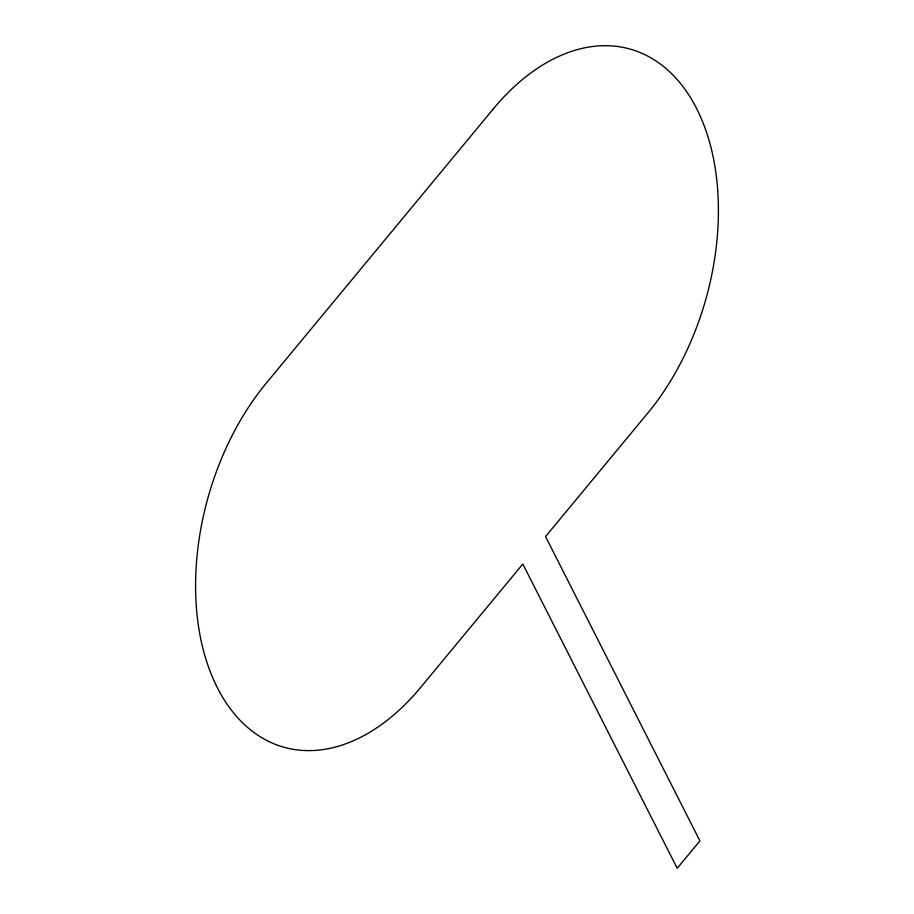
<?xml version="1.0" encoding="UTF-8"?>
<svg xmlns="http://www.w3.org/2000/svg" width="914" height="914" viewBox="0 0 914 914"><rect width="100%" height="100%" fill="white"/><g stroke="black" fill="none" stroke-linecap="round" stroke-linejoin="round"><path stroke-width="1.37" d="M493.343 108.88L266.282 383.137A220.148 140.596 -74.3 0 0 217.326 687.659A220.148 140.596 -74.3 0 0 420.657 687.431L522.831 564.007L677.205 868.3L699.918 840.869L545.544 536.587L647.718 413.162A220.148 140.596 -74.3 0 0 696.674 108.652A220.148 140.596 -74.3 0 0 493.343 108.88"/></g></svg>
